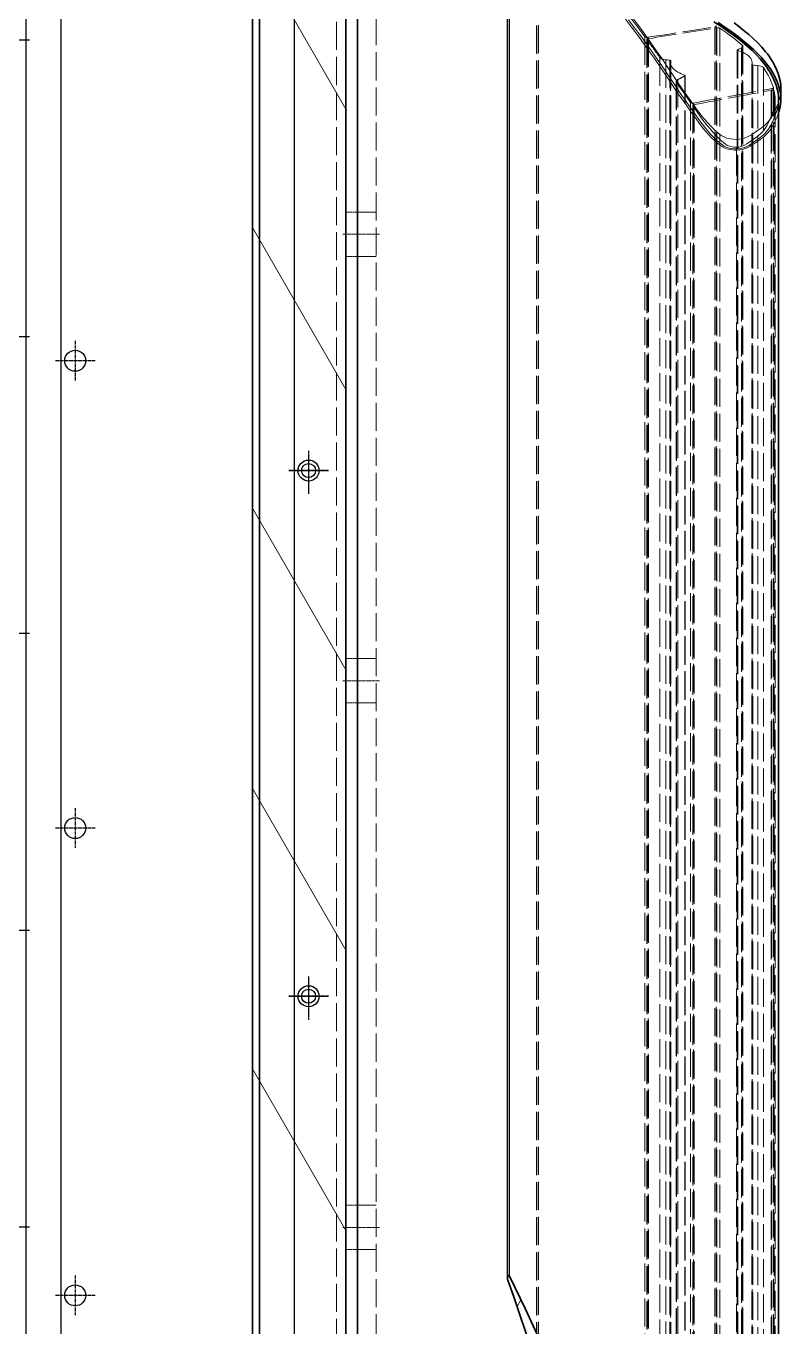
# Model space of a CAD drawing. Header units: millimetres. Extents: x 3692 to 33099, y 2878 to 23673.
# Drawn here: x 14250 to 14573, y 11558 to 12114 of the extents above; entities that cross this region are included whole.
import ezdxf

# ---------------------------------------------------------------- set-up
doc = ezdxf.new("R2010")
doc.units = ezdxf.units.MM
for name, pattern in [('CENTER', [2, 1.25, -0.25, 0.25, -0.25]), ('DASHDOT', [18.5, 12, -3, 0.5, -3]), ('DASHED', [15, 12, -3])]:
    doc.linetypes.add(name, pattern=pattern)
doc.layers.add('center', color=1, linetype='CENTER')

# ---------------------------------------------------------------- blocks, each defined once
blk = doc.blocks.new('sound out')
h = blk.add_hatch()
h.set_pattern_fill('CROSS', color=5, scale=10)
h.set_pattern_definition([(0, (285310.786, 361167.85), (63.5, 63.5), [31.75, -95.25]), (90, (285326.66, 361151.98), (-63.5, 63.5), [31.75, -95.25])])
h.paths.add_polyline_path([(969222.09, 350230.06), (968522.09, 350230.06), (968522.09, 347272.28), (969222.09, 347272.28)])
blk = doc.blocks.new('A$C55E021B5')
at = {"color": 7, "lineweight": 35}
for p, q in [((1375, 38.5), (1375, 2102.5)), ((1415, 2102.5), (1415, 38.5)), ((1370, 2070.5), (1370, 209.79)), ((1370, 2070.5), (1370, 209.79)), ((1375, 70.5), (1375, 2070.5)), ((1375, 2070.5), (1375, 209.79)), ((1305.81, 2014.27), (1305.81, 1444.78)), ((1189.73, 1949.48), (1189.73, 1349.63))]:
    blk.add_line(p, q, dxfattribs=at)
at = {"color": 7, "linetype": 'DASHED', "lineweight": 13}
for p, q in [((1379, 2102.5), (1379, 1090.5)), ((1362, 2074.5), (1362, 66.5)), ((1370, 2074.5), (1370, 66.5)), ((1292.61, 2011.1), (1292.61, 1414.43)), ((1293.34, 2010.91), (1293.34, 1414.25)), ((1293.45, 2011), (1293.45, 1413.49)), ((1305.68, 2014.18), (1305.68, 1443.94)), ((1214.86, 1979.81), (1214.86, 1228.51)), ((1216.14, 1979.97), (1216.14, 1228.69)), ((1216.42, 1980.75), (1216.42, 1229.56)), ((1216.54, 1980.93), (1216.54, 1229.75)), ((1217.02, 1980.42), (1217.02, 1229.19)), ((1205.03, 1972.08), (1205.03, 1220.24)), ((1205.29, 1972.55), (1205.29, 1220.73)), ((1205.69, 1971.36), (1205.69, 1219.49)), ((1245.51, 1975.33), (1245.51, 1223.67)), ((1245.65, 1975.92), (1245.65, 1285.86)), ((1246.08, 1974.89), (1246.08, 1223.2)), ((1246.12, 1974.99), (1246.12, 1223.3)), ((1247.01, 1976.16), (1247.01, 1290.43)), ((1207.26, 1970.31), (1207.26, 1218.4)), ((1207.33, 1970.58), (1207.33, 1218.68)), ((1207.44, 1970.46), (1207.44, 1218.55)), ((1235.96, 1965.97), (1235.96, 1213.98)), ((1235.96, 1965.95), (1235.96, 1213.96)), ((1236.38, 1966.17), (1236.38, 1214.18)), ((1238.11, 1966.27), (1238.11, 1214.28)), ((1240.54, 1967.13), (1240.54, 1215.15)), ((1196.27, 1962.98), (1196.27, 1211)), ((1198.7, 1963.85), (1198.7, 1211.86)), ((1200.81, 1963.98), (1200.81, 1211.99)), ((1201.1, 1965.08), (1201.1, 1213.08)), ((1201.23, 1964.2), (1201.23, 1212.21)), ((1201.24, 1964.18), (1201.24, 1212.18)), ((1236.1, 1965.08), (1236.1, 1213.08)), ((1192, 1954.38), (1192, 1202.71)), ((1192.01, 1954.43), (1192.01, 1202.76)), ((1229.76, 1959.52), (1229.76, 1207.61)), ((1229.87, 1959.39), (1229.87, 1207.49)), ((1229.93, 1959.67), (1229.93, 1207.77)), ((1232.89, 1957.83), (1232.89, 1205.99)), ((1233.45, 1956.72), (1233.45, 1204.92)), ((1233.55, 1957.05), (1233.55, 1205.24)), ((1191.23, 1949.48), (1191.23, 1198.15)), ((1191.61, 1952.87), (1191.61, 1201.29)), ((1192.61, 1953.99), (1192.61, 1202.34)), ((1193, 1953.23), (1193, 1201.62)), ((1225.91, 1947.12), (1225.91, 1195.99)), ((1226.18, 1947.78), (1226.18, 1196.6)), ((1226.47, 1946.58), (1226.47, 1195.5)), ((1226.51, 1946.71), (1226.51, 1195.63)), ((1227.53, 1948.05), (1227.53, 1196.84)), ((1207.82, 1928.85), (1207.82, 1180.09))]:
    blk.add_line(p, q, dxfattribs=at)
at = {"color": 7, "lineweight": 13}
blk.add_line((1304.99, 2014.37), (1304.99, 1445.75), dxfattribs=at)
at = {"color": 7, "lineweight": 13, "ltscale": 0.133334}
for p, q in [((1415, 2014.47), (1375, 1945.19)), ((1415, 1894.47), (1375, 1825.19)), ((1415, 1774.47), (1375, 1705.19)), ((1415, 1654.47), (1375, 1585.19)), ((1415, 1534.47), (1375, 1465.19))]:
    blk.add_line(p, q, dxfattribs=at)
at = {"color": 7, "linetype": 'DASHED', "lineweight": 13, "ltscale": 0.003028}
blk.add_line((1205.69, 1971.36), (1207.33, 1970.58), dxfattribs=at)
at = {"color": 7, "linetype": 'DASHED', "lineweight": 13, "ltscale": 4.1767e-05}
blk.add_line((1235.96, 1965.97), (1235.96, 1965.95), dxfattribs=at)
at = {"color": 7, "linetype": 'DASHED', "lineweight": 13, "ltscale": 0.002883}
blk.add_line((1238.11, 1966.27), (1236.38, 1966.17), dxfattribs=at)
at = {"color": 7, "linetype": 'DASHED', "lineweight": 13, "ltscale": 0.003529}
blk.add_line((1198.7, 1963.85), (1200.81, 1963.98), dxfattribs=at)
at = {"color": 7, "linetype": 'DASHED', "lineweight": 13, "ltscale": 4.25198e-05}
blk.add_line((1201.24, 1964.18), (1201.23, 1964.2), dxfattribs=at)
at = {"color": 7, "lineweight": 35, "ltscale": 0.007647}
blk.add_line((1188.73, 1954.06), (1188.73, 1949.48), dxfattribs=at)
at = {"color": 7, "linetype": 'DASHED', "lineweight": 13, "ltscale": 0.013334}
for p, q in [((1370, 1901.12), (1362, 1901.12)), ((1370, 1882.12), (1362, 1882.12)), ((1370, 1710.07), (1362, 1710.07)), ((1370, 1691.07), (1362, 1691.07)), ((1370, 1476.08), (1362, 1476.08)), ((1370, 1457.08), (1362, 1457.08))]:
    blk.add_line(p, q, dxfattribs=at)
at = {"color": 7, "linetype": 'DASHED', "lineweight": 13, "ltscale": 0.008333}
for p, q in [((1375, 1901.12), (1370, 1901.12)), ((1375, 1882.12), (1370, 1882.12)), ((1375, 1710.07), (1370, 1710.07)), ((1375, 1691.07), (1370, 1691.07)), ((1375, 1476.08), (1370, 1476.08)), ((1375, 1457.08), (1370, 1457.08))]:
    blk.add_line(p, q, dxfattribs=at)
at = {"color": 7, "linetype": 'DASHDOT', "lineweight": 13, "ltscale": 0.025999}
for p, q in [((1376.3, 1891.62), (1360.7, 1891.62)), ((1376.3, 1700.57), (1360.7, 1700.57)), ((1376.3, 1466.58), (1360.7, 1466.58))]:
    blk.add_line(p, q, dxfattribs=at)
at = {"color": 7, "lineweight": 13, "ltscale": 0.005426}
blk.add_line((1301.71, 1432.76), (1300.08, 1435.57), dxfattribs=at)
at = {"color": 7, "lineweight": 35}
for points in [[(1208.77, 1982.08), (1206.86, 1980.65), (1205.01, 1979.18), (1202.54, 1977.13), (1200.58, 1975.37), (1198.72, 1973.56), (1196.98, 1971.73), (1195.33, 1969.78), (1194.56, 1968.8), (1193.84, 1967.8), (1192.93, 1966.45), (1192.11, 1965.08), (1191.36, 1963.69), (1190.61, 1962.08), (1189.96, 1960.44), (1189.45, 1958.86), (1189.06, 1957.26), (1188.83, 1955.82), (1188.76, 1954.94), (1188.73, 1954.06)], [(1215.66, 1982.2), (1212.75, 1980.3), (1209.77, 1978.22), (1206.9, 1976.09), (1205.05, 1974.63), (1202.58, 1972.57), (1200.55, 1970.76), (1198.64, 1968.9), (1197.1, 1967.27), (1195.67, 1965.62), (1194.35, 1963.93), (1193.26, 1962.37), (1192.27, 1960.78), (1191.39, 1959.16), (1190.62, 1957.52), (1189.97, 1955.89), (1189.46, 1954.31), (1189.06, 1952.7), (1188.83, 1951.26), (1188.76, 1950.37), (1188.73, 1949.48)], [(1217.44, 1982.6), (1214.18, 1980.49), (1211.04, 1978.33), (1208.03, 1976.11), (1205.52, 1974.12), (1203.32, 1972.27), (1201.23, 1970.37), (1199.26, 1968.44), (1197.68, 1966.73), (1196.3, 1965.1), (1194.84, 1963.17), (1194.18, 1962.19), (1193.55, 1961.19), (1192.78, 1959.85), (1192.08, 1958.49), (1191.46, 1957.1), (1190.83, 1955.47), (1190.35, 1953.9), (1189.99, 1952.31), (1189.8, 1950.9), (1189.73, 1949.48)], [(1188.73, 1949.48), (1188.77, 1948.33), (1188.89, 1947.19), (1189.04, 1946.32), (1189.23, 1945.46), (1189.54, 1944.3), (1189.73, 1943.73)], [(1304.99, 1445.75), (1300.42, 1436.28), (1298.19, 1431.59), (1294.86, 1424.4), (1292.47, 1419.13), (1290.11, 1413.85), (1285.51, 1403.24), (1281.06, 1392.58), (1276.73, 1381.86), (1272.54, 1371.1), (1268.45, 1360.28), (1264.48, 1349.41), (1261.13, 1339.96), (1257.87, 1330.49), (1254.69, 1320.99), (1251.61, 1311.46), (1249.37, 1304.35), (1247.17, 1297.19), (1244.98, 1289.9), (1242.84, 1282.62), (1238.82, 1268.58), (1234.92, 1254.51), (1231.12, 1240.39)], [(1305.68, 1443.94), (1303.14, 1436.88), (1301.94, 1433.44), (1300.2, 1428.34), (1298.41, 1422.88), (1296.61, 1417.21), (1294.96, 1411.85), (1293.33, 1406.41), (1290.12, 1395.39), (1287.08, 1384.52), (1284.46, 1374.72), (1281.95, 1364.9), (1279.56, 1355.04), (1277.29, 1345.16), (1275.13, 1335.25), (1272.86, 1324.1), (1270.71, 1312.88), (1268.7, 1301.61), (1266.82, 1290.34), (1265.07, 1279.1), (1263.21, 1266.21), (1261.46, 1253.31), (1259.8, 1240.39)]]:
    blk.add_lwpolyline(points, dxfattribs=at)
at = {"color": 7, "linetype": 'DASHED', "lineweight": 13}
for points in [[(1252.82, 1985.09), (1249.35, 1980.41), (1244.71, 1973.94), (1241.86, 1969.91), (1240.19, 1967.5), (1236.84, 1962.52), (1233.44, 1957.38), (1230.41, 1953.01), (1227.41, 1948.82), (1225.13, 1945.59), (1223.47, 1943.34), (1221.72, 1941.18), (1219.81, 1938.99), (1218.75, 1937.85), (1217.78, 1936.87), (1216.73, 1935.89), (1215.6, 1934.92), (1214.87, 1934.35), (1214.04, 1933.77), (1213.12, 1933.28), (1212.51, 1933.03), (1211.86, 1932.82), (1211.15, 1932.63), (1210.41, 1932.48), (1209.08, 1932.3), (1207.72, 1932.26)], [(1255.34, 1983.76), (1252.68, 1980.31), (1249.49, 1976.01), (1245, 1969.75), (1242.92, 1966.82), (1240.15, 1962.86), (1236.06, 1956.74), (1233.12, 1952.31), (1230.4, 1948.4), (1227.5, 1944.36), (1225.11, 1940.97), (1223.81, 1939.19), (1221.85, 1936.73), (1219.86, 1934.45), (1218.33, 1932.82), (1217.37, 1931.88), (1216.55, 1931.13), (1215.69, 1930.39), (1214.99, 1929.84), (1214.21, 1929.28), (1213.75, 1929), (1213.24, 1928.74), (1212.64, 1928.48), (1211.99, 1928.26), (1211.28, 1928.06), (1210.55, 1927.9), (1209.15, 1927.71), (1208.44, 1927.66), (1207.72, 1927.65)], [(1254.04, 1983.43), (1251.55, 1980.19), (1248.92, 1976.65), (1245.3, 1971.64), (1242.72, 1968.01), (1239.36, 1963.21), (1237.12, 1959.91), (1234.9, 1956.56), (1231.91, 1952.07), (1229.35, 1948.4), (1227.78, 1946.22), (1226.2, 1944.01), (1224.17, 1941.12), (1223.11, 1939.67), (1221.47, 1937.57), (1219.62, 1935.39), (1218.71, 1934.37), (1217.76, 1933.36), (1216.18, 1931.81), (1214.74, 1930.57), (1213.84, 1929.86), (1213.04, 1929.34), (1212.19, 1928.92), (1211.6, 1928.71), (1210.97, 1928.52), (1209.93, 1928.3), (1208.85, 1928.17), (1207.76, 1928.13)], [(1255.97, 1987.66), (1254.57, 1986.01), (1253.2, 1984.33), (1250.52, 1980.89), (1247.01, 1976.16)], [(1214.86, 1979.81), (1212.83, 1978.4), (1210.86, 1976.97), (1208.94, 1975.52), (1207.08, 1974.05), (1205.29, 1972.55)], [(1216.14, 1979.97), (1215.52, 1979.99), (1215.26, 1979.95), (1215.03, 1979.89), (1214.86, 1979.81)], [(1217.02, 1980.42), (1216.8, 1980.47), (1216.61, 1980.54), (1216.48, 1980.63), (1216.42, 1980.71), (1216.42, 1980.75)], [(1245.65, 1975.92), (1246.26, 1975.9), (1246.53, 1975.94), (1246.76, 1976), (1246.95, 1976.1), (1247.01, 1976.16)], [(1207.26, 1970.31), (1205.66, 1969.71), (1204.93, 1969.38), (1204.25, 1969.03), (1203.42, 1968.52), (1202.71, 1967.98), (1202.11, 1967.4), (1201.67, 1966.85), (1201.36, 1966.27), (1201.16, 1965.68), (1201.1, 1965.08)], [(1236.38, 1966.17), (1236.09, 1966.11), (1236, 1966.05), (1235.96, 1966), (1235.96, 1965.97)], [(1238.11, 1966.27), (1238.85, 1966.36), (1239.54, 1966.53), (1240.11, 1966.77), (1240.36, 1966.94), (1240.54, 1967.13)], [(1192.01, 1954.43), (1192.62, 1956.21), (1193.35, 1957.95), (1194.21, 1959.66), (1195.18, 1961.34), (1196.27, 1962.98)], [(1198.7, 1963.85), (1197.95, 1963.76), (1197.27, 1963.59), (1196.7, 1963.35), (1196.45, 1963.17), (1196.27, 1962.98)], [(1200.81, 1963.98), (1201.1, 1964.04), (1201.2, 1964.09), (1201.23, 1964.15), (1201.24, 1964.18)], [(1229.93, 1959.67), (1231.53, 1960.31), (1232.26, 1960.66), (1232.94, 1961.03), (1233.77, 1961.56), (1234.48, 1962.13), (1235.08, 1962.72), (1235.52, 1963.29), (1235.84, 1963.88), (1236.03, 1964.47), (1236.1, 1965.08)], [(1227.53, 1948.05), (1229.4, 1950.68), (1231.75, 1954.15), (1233.45, 1956.72)], [(1188.73, 1954.06), (1188.76, 1953.09), (1188.85, 1952.11), (1189, 1951.12), (1189.21, 1950.13), (1189.47, 1949.13), (1189.98, 1947.6), (1190.61, 1946.03), (1191.28, 1944.46), (1191.65, 1943.67), (1192.06, 1942.88), (1192.76, 1941.7), (1193.6, 1940.53), (1194.21, 1939.81), (1194.87, 1939.1), (1195.85, 1938.17), (1196.63, 1937.52), (1197.46, 1936.89), (1199.32, 1935.56), (1199.94, 1935.13), (1201.38, 1934.2), (1202.16, 1933.76), (1203.3, 1933.22), (1203.91, 1932.98), (1204.56, 1932.76), (1205.6, 1932.49), (1206.7, 1932.32), (1207.72, 1932.26)], [(1189.73, 1949.48), (1189.79, 1948.18), (1189.94, 1946.87), (1190.21, 1945.56), (1190.47, 1944.56), (1191.05, 1942.87), (1191.6, 1941.49), (1192.27, 1939.94), (1192.64, 1939.16), (1193.03, 1938.39), (1193.48, 1937.61), (1194.21, 1936.54), (1195.05, 1935.49), (1195.71, 1934.77), (1196.42, 1934.08), (1197.72, 1932.98), (1198.56, 1932.35), (1200.46, 1931.01), (1201.8, 1930.12), (1202.52, 1929.69), (1203.66, 1929.11), (1204.74, 1928.67), (1205.91, 1928.35), (1206.94, 1928.18), (1207.76, 1928.13)], [(1191.23, 1949.48), (1191.26, 1950.33), (1191.33, 1951.18), (1191.45, 1952.03), (1191.61, 1952.87)], [(1207.82, 1928.85), (1207.22, 1928.89), (1206.63, 1928.98), (1206.01, 1929.13), (1205.41, 1929.33), (1204.39, 1929.77), (1203.43, 1930.29), (1202.76, 1930.7), (1201.15, 1931.79), (1199.63, 1932.86), (1198.35, 1933.87), (1197.36, 1934.77), (1196.71, 1935.45), (1196.11, 1936.14), (1195.55, 1936.86), (1195.05, 1937.6), (1194.61, 1938.34), (1193.89, 1939.75), (1193.31, 1941.07), (1192.51, 1943.05), (1192, 1944.53), (1191.61, 1946.02), (1191.4, 1947.17), (1191.28, 1948.33), (1191.23, 1949.48)], [(1193, 1953.23), (1192.43, 1953.25), (1192.17, 1953.22), (1191.94, 1953.15), (1191.78, 1953.07), (1191.66, 1952.98), (1191.61, 1952.87)], [(1189.73, 1943.73), (1190.4, 1941.94), (1191.16, 1940.14), (1191.79, 1938.8), (1192.02, 1938.35), (1192.69, 1937.21), (1193.5, 1936.08), (1194.3, 1935.11), (1195.22, 1934.16), (1196.22, 1933.25), (1197.02, 1932.61), (1197.86, 1931.99), (1199.87, 1930.58), (1201.15, 1929.74), (1201.84, 1929.34), (1202.93, 1928.78), (1204.01, 1928.34), (1205.19, 1927.98), (1206.42, 1927.75), (1207.72, 1927.65)], [(1220.27, 1938.07), (1221.6, 1939.77), (1222.85, 1941.48), (1225.26, 1944.9), (1226.47, 1946.58)], [(1226.18, 1947.78), (1226.56, 1947.75), (1226.94, 1947.78), (1227.27, 1947.87), (1227.43, 1947.95), (1227.53, 1948.05)], [(1207.82, 1928.85), (1208.37, 1928.86), (1208.93, 1928.9), (1209.59, 1929), (1210.24, 1929.15), (1211.15, 1929.44), (1211.64, 1929.66), (1212.09, 1929.92), (1212.54, 1930.22), (1213.42, 1930.9), (1214.73, 1932.03), (1215.3, 1932.56), (1216.36, 1933.62), (1217.37, 1934.69), (1219.26, 1936.85), (1220.27, 1938.07)]]:
    blk.add_lwpolyline(points, dxfattribs=at)
for centre, radius, start, end in [((297.56, -3933.96), 5984.84, 80.886438, 81.171174), ((301.75, -3931.52), 5982.37, 80.921948, 81.199498), ((2061.29, 1386.44), 1005.41, 144.17671, 144.72036), ((1245.95, 1974.99), 0.167, 322.0804, 358.4012), ((1233.23, 1965.07), 2.87, 0.1399, 17.8463), ((1204.01, 1965.09), 2.91, 180.1868, 197.7172), ((1192.19, 1954.38), 0.185, 163.1111, 179.8636), ((784.17, 1090.41), 976.61, 62.64713, 62.84678), ((1232.95, 1957.06), 0.603, 325.0594, 358.7902), ((106.58, -4013.21), 6065.22, 79.362564, 79.685106), ((102.58, -4014.26), 6066.29, 79.328664, 79.644813), ((1226.29, 1946.72), 0.227, 322.2477, 358.5394)]:
    blk.add_arc(centre, radius, start, end, dxfattribs=at)
for centre, major_axis, ratio, start_param, end_param in [((1208.05, 1972.07), (3.02, -0.01), 0.380707, 2.725793, 3.142903), ((1208, 1972.07), (2.97, -0.01), 0.383849, 3.143022, 3.823399), ((1245.12, 1974.99), (1, 0), 0.374172, 6.282663, 7.445949), ((1206.94, 1970.46), (0.499, 0), 0.386348, 5.415961, 6.282973), ((1206.94, 1970.46), (0.501, 0), 0.385714, 6.282981, 6.959234), ((1193, 1954.38), (0.997, -0.001), 0.424036, 3.142126, 4.309775), ((1230.26, 1959.52), (0.501, 0), 0.411487, 2.276501, 3.141916), ((1230.26, 1959.52), (0.499, 0), 0.41212, 3.141908, 3.819272), ((1230.53, 1957.04), (3.03, 0.01), 0.415585, 6.281476, 6.955212), ((1225.51, 1946.71), (1, 0), 0.439485, 6.282619, 7.44616)]:
    blk.add_ellipse(centre, major_axis=major_axis, ratio=ratio, start_param=start_param, end_param=end_param, dxfattribs=at)
at = {"color": 7, "lineweight": 35}
for start_param, end_param in [(1.57079, 3.829032), (0.83391, 1.57079)]:
    blk.add_ellipse((1305.31, 1444.78), major_axis=(0, -1.25), ratio=0.398819, start_param=start_param, end_param=end_param, dxfattribs=at)
blk = doc.blocks.new('A$C25707C5C')
for p, q in [((0, 2586), (0, 0)), ((15, 0), (15, 2586))]:
    blk.add_line(p, q)
for centre in [(21, 2042), (21, 1817)]:
    blk.add_circle(centre, 3)
at = {"layer": 'center'}
for p, q in [((21, 2050.5), (21, 2033.5)), ((21, 2048.97), (21, 2031.97)), ((12.5, 2042), (29.5, 2042)), ((21, 1825.5), (21, 1808.5)), ((21, 1823.97), (21, 1806.97)), ((12.5, 1817), (29.5, 1817))]:
    blk.add_line(p, q, dxfattribs=at)
blk = doc.blocks.new('A$C456353FD')
for p, q in [((0, 0), (0, 1217)), ((42, 0), (42, 1217))]:
    blk.add_line(p, q)
for centre in [(21, 717), (21, 492)]:
    blk.add_circle(centre, 4.5)
at = {"layer": 'center'}
for p, q in [((21, 725.5), (21, 708.5)), ((21, 723.97), (21, 706.97)), ((29.5, 717), (12.5, 717)), ((21, 500.5), (21, 483.5)), ((21, 498.97), (21, 481.97)), ((29.5, 492), (12.5, 492))]:
    blk.add_line(p, q, dxfattribs=at)
blk = doc.blocks.new('A$C35EA48DC')
for p, q in [((0, 9.5), (0, 2265.5)), ((0, 9.5), (0, 2265.5)), ((0, 9.5), (0, 2265.5)), ((0, 9.5), (0, 2265.5)), ((0, 9.5), (0, 2265.5)), ((0, 9.5), (0, 2265.5)), ((15, 9.5), (15, 2265.5)), ((15, 9.5), (15, 2265.5))]:
    blk.add_line(p, q)
for centre in [(21, 1862.5), (21, 1662.5), (21, 1462.5), (21, 1462.5)]:
    blk.add_circle(centre, 4.5)
at = {"layer": 'center'}
for p, q in [((21, 1871), (21, 1854)), ((29.5, 1862.5), (12.5, 1862.5)), ((21, 1671), (21, 1654)), ((29.5, 1662.5), (12.5, 1662.5)), ((21, 1471), (21, 1454)), ((21, 1471), (21, 1454)), ((29.5, 1462.5), (12.5, 1462.5)), ((29.5, 1462.5), (12.5, 1462.5))]:
    blk.add_line(p, q, dxfattribs=at)
blk = doc.blocks.new('1')
at = {"lineweight": 5}
blk.add_blockref('sound out', (-954970.74, -337656.23), dxfattribs=at)
for name, p in [('A$C25707C5C', (14349.89, 9882.05)), ('A$C456353FD', (14349.89, 11207.05))]:
    blk.add_blockref(name, p)
at = {"color": 7}
blk.add_blockref('A$C35EA48DC', (14249.95, 10108.55), dxfattribs=at)
at = {"xscale": -1}
blk.add_blockref('A$C55E021B5', (15761.89, 10133.55), dxfattribs=at)

msp = doc.modelspace()

# ---------------------------------------------------------------- block references
msp.add_blockref('1', (0, 0))

doc.saveas('drawing.dxf')
